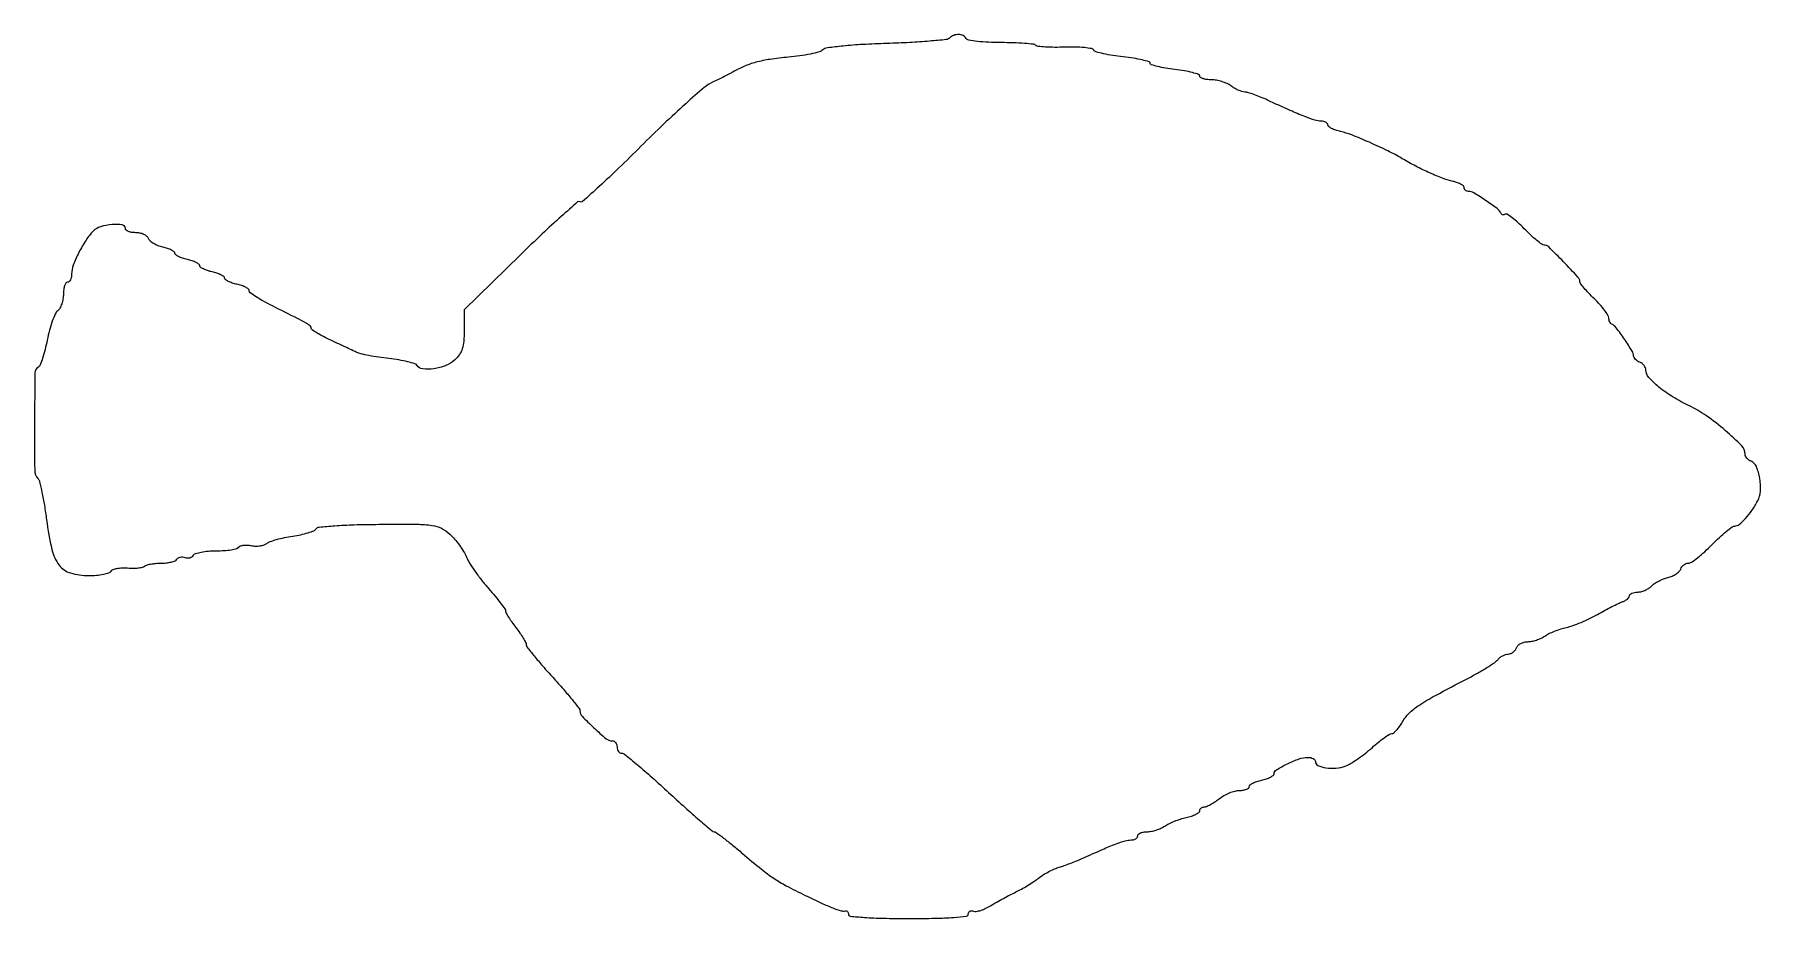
# Model space of a CAD drawing. Extents: x 0 to 418, y 0 to 214.
import ezdxf

# ---------------------------------------------------------------- set-up
doc = ezdxf.new("R2010")
doc.units = 0

msp = doc.modelspace()

# ---------------------------------------------------------------- linework, layer by layer
msp.add_lwpolyline([(221.45, 213.107424, -0.164072), (220.640898, 212.737335, -0.004237), (216.614822, 212.352586, -0.008548), (211.825193, 212.018189, -0.005683), (206.323862, 211.791169, 0.00625), (200.468688, 211.542893, 0.011263), (195.679321, 211.171443, 0.008359), (191.916147, 210.730482, 0.140759), (190.78046, 210.232761, -0.106655), (189.864269, 209.755528, -0.014838), (187.771329, 209.247699, -0.016423), (185.220388, 208.795294, -0.013262), (182.456598, 208.472808, 0.014086), (178.009769, 207.946511, 0.029018), (174.580072, 207.236998, 0.035014), (171.705136, 206.245784, 0.035131), (169, 204.864006, -0.014965), (168.199654, 204.413637, -0.004349), (166.940149, 203.767612, -0.004367), (165.508091, 203.064338, -0.004657), (164.094126, 202.401348, 0.069049), (162.095369, 201.128612, 0.006178), (157.599889, 197.207608, 0.007954), (152.348353, 192.359149, 0.006125), (146.768803, 186.908986, -0.004401), (141.373838, 181.602662, -0.007209), (136.700625, 177.214983, -0.00213), (132.622202, 173.526618, -0.332648), (132.040613, 173.4749, 0.329173), (131.457459, 173.426722, 0.002259), (127.469757, 169.908364, 0.007418), (122.894491, 165.71137, 0.004535), (117.615935, 160.631612), (104, 147.288494), (104, 142.318561, -0.02136), (103.889406, 139.730891, -0.057028), (103.524204, 137.923341, -0.072177), (102.824684, 136.502156, -0.053829), (101.685549, 135.174314, -0.095798), (99.54538, 133.82305, -0.058461), (96.644574, 133.065725, -0.061726), (93.951653, 133.024546, -0.231302), (92.560812, 133.901605, 0.18381), (92.053734, 134.290024, 0.013708), (90.342624, 134.750136, 0.017557), (88.21213, 135.18236, 0.012376), (85.792017, 135.524139, -0.008397), (83.300911, 135.855747, -0.009857), (80.952654, 136.256053, -0.0089), (78.987363, 136.667467, -0.058403), (78.040223, 137.003394, 0.00405), (77.161514, 137.427217, 0.000773), (75.557128, 138.182066, 0.000825), (73.681486, 139.057229, 0.000758), (71.75, 139.951013, -0.011247), (69.929697, 140.840168, -0.017124), (68.395313, 141.700688, -0.011868), (67.193404, 142.46954, -0.249482), (67, 142.833025, 0.223803), (66.726386, 143.41369, 0.041643), (65.731628, 144.104303, 0.014213), (63.654184, 145.22629, 0.000936), (57.56723, 148.279295, -0.011976), (55.433911, 149.408914, -0.017993), (53.635374, 150.503977, -0.013106), (52.237925, 151.47882, -0.238229), (52, 151.94984, 0.234063), (51.808481, 152.336544, 0.043569), (51.11875, 152.77284, 0.038565), (50.149067, 153.182634, 0.026643), (49, 153.5, -0.025133), (47.85084, 153.813664, -0.036749), (46.88125, 154.212426, -0.04072), (46.187362, 154.633134, -0.240576), (46, 155, 0.240576), (45.812638, 155.366866, 0.04072), (45.11875, 155.787574, 0.036749), (44.14916, 156.186336, 0.025133), (43, 156.5, -0.025133), (41.85084, 156.813664, -0.036749), (40.88125, 157.212426, -0.04072), (40.187362, 157.633134, -0.240576), (40, 158, 0.240576), (39.812638, 158.366866, 0.04072), (39.11875, 158.787574, 0.036749), (38.14916, 159.186336, 0.025133), (37, 159.5, -0.025133), (35.85084, 159.813664, -0.036749), (34.88125, 160.212426, -0.04072), (34.187362, 160.633134, -0.240576), (34, 161, 0.237425), (33.81586, 161.365925, 0.042102), (33.14329, 161.782185, 0.037627), (32.200656, 162.174994, 0.025858), (31.08354, 162.481652, -0.039397), (29.926825, 162.833084, -0.04161), (28.861594, 163.356723, -0.045377), (28.030756, 163.963452, -0.121328), (27.614925, 164.561107, 0.129428), (27.218361, 165.112111, 0.063318), (26.481371, 165.577325, 0.056445), (25.540577, 165.893101, 0.052815), (24.531385, 166, -0.037645), (23.561983, 166.073089, -0.056489), (22.743594, 166.29375, -0.074175), (22.184642, 166.616987, -0.228458), (22, 167, 0.371032), (21.249382, 167.872277, 0.057332), (18.779924, 167.959014, 0.052574), (16.021261, 167.444238, 0.124605), (14.239422, 166.382279, 0.052345), (12.478029, 164.207693, 0.027183), (10.734741, 161.176029, 0.026219), (9.388017, 158.120014, 0.090912), (9, 156.003624, -0.047938), (8.926312, 155.236815, -0.067934), (8.70625, 154.588565, -0.088111), (8.381888, 154.151721, -0.191371), (8, 154, 0.248558), (7.616078, 153.796579, 0.065557), (7.29375, 153.154718, 0.050666), (7.072838, 152.224707, 0.033004), (7, 151.122445, -0.042736), (6.898509, 149.937192, -0.039659), (6.596594, 148.755374, -0.042116), (6.153844, 147.746574, -0.095367), (5.626704, 147.105155, 0.114238), (5.02417, 146.313518, 0.019655), (4.312898, 144.552131, 0.020508), (3.631578, 142.376412, 0.017053), (3.082633, 140.01449, -0.012618), (2.564517, 137.691992, -0.0174), (1.97497, 135.638099, -0.014093), (1.388113, 133.992208, -0.163055), (0.95593, 133.472763, 0.255995), (0.127644, 132.012602, 0.002801), (0.019128, 120.175481, 0.003461), (0.058312, 108.49837, 0.183312), (0.859581, 106.45, -0.126313), (1.249, 105.709564, -0.006983), (1.821726, 103.135313, -0.010441), (2.402307, 100.016919, -0.007422), (2.927898, 96.5, 0.022217), (4.223571, 89.295139, 0.106423), (5.970536, 85.529832, 0.161008), (8.712559, 83.633446, 0.071569), (13.115297, 83, 0.020826), (14.988925, 83.078072, 0.027761), (16.675635, 83.313701, 0.027427), (18.007463, 83.652562, 0.180223), (18.541975, 84.067917, -0.165244), (19.018215, 84.460729, -0.042502), (19.990809, 84.737468, -0.038571), (21.218281, 84.879445, -0.031008), (22.547355, 84.847613, 0.021418), (23.880973, 84.790082, 0.026546), (25.121612, 84.855647, 0.026529), (26.131632, 85.017529, 0.144347), (26.61303, 85.279696, -0.128315), (27.090002, 85.559267, -0.024136), (28.083575, 85.788411, -0.02439), (29.301262, 85.947152, -0.020218), (30.60765, 86, 0.027051), (31.904516, 86.070214, 0.033603), (33.093754, 86.280921, 0.035712), (34.035138, 86.586559, 0.159301), (34.473008, 86.956326, -0.119091), (34.802061, 87.281948, -0.081683), (35.291936, 87.47766, -0.074475), (35.864172, 87.516866, -0.071657), (36.430874, 87.388152, 0.079972), (37.002791, 87.268163, 0.077466), (37.590118, 87.3315, 0.081854), (38.102326, 87.563559, 0.107533), (38.457866, 87.931826, -0.181974), (38.996579, 88.347523, -0.026707), (40.358187, 88.686224, -0.027266), (42.082173, 88.921937, -0.020344), (44, 89, 0.016521), (45.908998, 89.063095, 0.02311), (47.605089, 89.254355, 0.020666), (48.951625, 89.527073, 0.196488), (49.417116, 89.865891, -0.175065), (49.795696, 90.166195, -0.050012), (50.538139, 90.335378, -0.043794), (51.474262, 90.369632, -0.034495), (52.481879, 90.248215, 0.043067), (53.541725, 90.138875, 0.039766), (54.633918, 90.207523, 0.042199), (55.598721, 90.429975, 0.094703), (56.255746, 90.788738, -0.087324), (57.036696, 91.230128, -0.016507), (58.60325, 91.727138, -0.017182), (60.494535, 92.189663, -0.015013), (62.5, 92.545209, 0.016772), (64.462841, 92.900323, 0.02201), (66.224511, 93.362436, 0.020267), (67.62627, 93.859989, 0.155453), (68.15791, 94.298807, -0.228858), (68.880132, 94.74013, -0.006348), (72.634268, 95.063222, -0.011051), (77.375758, 95.305505, -0.005687), (83.320363, 95.410012, -0.002882), (92.612775, 95.414101, -0.033442), (96.240143, 95.151809, -0.084127), (98.471439, 94.444676, -0.067395), (100.541332, 93, -0.029914), (101.6754, 91.823541, -0.019819), (102.837184, 90.349889, -0.01997), (103.855333, 88.822798, -0.036223), (104.542445, 87.488984, 0.039052), (105.310729, 86.018069, 0.013131), (106.650145, 83.998739, 0.012973), (108.254877, 81.833815, 0.014494), (109.913566, 79.835534, -0.007484), (111.479276, 78.002182, -0.010892), (112.79961, 76.335868, -0.006672), (113.848768, 74.911763, -0.156663), (114, 74.440941, 0.128686), (114.117899, 73.990442, 0.010834), (114.734375, 72.946913, 0.013834), (115.542459, 71.721371, 0.010251), (116.5, 70.411113, -0.011642), (117.457433, 69.093324, -0.01528), (118.265625, 67.844782, -0.012769), (118.87401, 66.778229, -0.12384), (119, 66.27735, 0.168406), (119.191676, 65.724403, 0.004076), (120.909375, 63.580684, 0.008442), (123.00904, 61.090657, 0.005586), (125.5, 58.299382, -0.005823), (127.990904, 55.505507, -0.008764), (130.090625, 53.00736, -0.004375), (131.802124, 50.858935, -0.167524), (132, 50.28492, 0.193008), (132.531392, 48.959594, 0.014182), (135.372222, 46.150501, 0.014805), (138.363862, 43.517032, 0.174799), (139.797607, 43, -0.12396), (140.256178, 42.884537, -0.100779), (140.646797, 42.559375, -0.090665), (140.90928, 42.072999, -0.078673), (141, 41.5, 0.072202), (141.083207, 40.926794, 0.087177), (141.325426, 40.440625, 0.100442), (141.685369, 40.115611, 0.134359), (142.107833, 40, -0.172341), (142.82961, 39.743602, -0.003379), (145.903813, 37.209375, -0.007682), (149.462742, 34.140857, -0.005027), (153.474635, 30.5, 0.003315), (157.45971, 26.858517, 0.005218), (160.934327, 23.790625, 0.001593), (163.97243, 21.180926, 0.178486), (164.463119, 21, -0.160243), (164.93857, 20.843609, -0.004007), (166.785984, 19.457812, -0.008219), (168.93528, 17.761887, -0.005461), (171.346317, 15.75, 0.005877), (175.951862, 11.913406, 0.023209), (178.917966, 9.721566, 0.025814), (181.919973, 7.928704, 0.008533), (186.5, 5.60398, 0.005189), (190.490114, 3.714533, 0.015892), (193.246222, 2.548969, 0.020022), (195.201481, 1.883014, 0.124851), (196.25, 1.841241, -0.137123), (196.535508, 1.822959, -0.127225), (196.779687, 1.659615, -0.106834), (196.943601, 1.370162, -0.075745), (197, 1, 0.386182), (197.403813, 0.555145, 0.006948), (200.875, 0.267241, 0.012022), (205.428351, 0.063055, 0.005192), (211.5, 0, 0.004603), (218.068454, 0.060468, 0.014447), (222.475351, 0.269086, 0.012221), (225.533238, 0.577865, 0.378036), (226, 1.106989, -0.126311), (226.098804, 1.491861, -0.148789), (226.367188, 1.753569, -0.127322), (226.7725, 1.845956, -0.081103), (227.25, 1.753617, 0.13476), (227.927191, 1.695938, 0.033572), (229.014062, 1.973528, 0.031869), (230.259761, 2.472366, 0.02733), (231.5, 3.148714, -0.008641), (232.866247, 3.961419, -0.005326), (234.5, 4.87246, -0.00534), (236.134824, 5.738914, -0.009529), (237.5, 6.411246, 0.017045), (238.830226, 7.091394, 0.010429), (240.353125, 7.978767, 0.01045), (241.826258, 8.921645, 0.018251), (243, 9.771599, -0.025703), (244.139649, 10.571256, -0.017904), (245.5, 11.358555, -0.018109), (246.863025, 12.021394, -0.035289), (248, 12.431101, 0.014067), (249.171247, 12.79784, 0.006836), (250.646875, 13.328561, 0.006774), (252.168957, 13.923254, 0.00971), (253.5, 14.494566, -0.003415), (258.509834, 16.719992, -0.012326), (261.744583, 18.036621, -0.01796), (263.980772, 18.792545, -0.072644), (265.401129, 19, 0.060659), (266.012543, 19.074449, 0.07931), (266.530332, 19.29375, 0.0973), (266.877006, 19.618598, 0.157252), (267, 20, -0.211642), (267.169463, 20.38242, -0.080877), (267.669014, 20.70625, -0.061557), (268.405547, 20.926664, -0.041979), (269.277494, 21, 0.048753), (270.293042, 21.099259, 0.029371), (271.465397, 21.403091, 0.029228), (272.606164, 21.846537, 0.044687), (273.527494, 22.372226, -0.03921), (274.513089, 22.94896, -0.018034), (275.875264, 23.549109, -0.017734), (277.361234, 24.080552, -0.023437), (278.75, 24.451681, 0.025417), (279.994909, 24.789649, 0.037121), (281.045313, 25.221572, 0.041316), (281.796107, 25.678708, 0.239766), (282, 26.079455, -0.117906), (282.083965, 26.430573, -0.1006), (282.320855, 26.72959, -0.092619), (282.675117, 26.930352, -0.082906), (283.092271, 27, 0.104532), (283.671437, 27.122421, 0.021604), (284.610572, 27.5875, 0.021832), (285.673581, 28.234382, 0.019049), (286.727129, 29, -0.039007), (287.874192, 29.765602, -0.030908), (289.217592, 30.4125, -0.031815), (290.546475, 30.857844, -0.06503), (291.634859, 31, 0.037074), (292.540628, 31.067253, 0.055795), (293.30524, 31.27041, 0.073196), (293.828039, 31.567877, 0.230812), (294, 31.920545, -0.230346), (294.193748, 32.31879, -0.04518), (294.88125, 32.764234, -0.039605), (295.850988, 33.180468, -0.027524), (297, 33.5, 0.02532), (298.149148, 33.814122, 0.036977), (299.11875, 34.214251, 0.041079), (299.812099, 34.636885, 0.239759), (300, 35.006213, -0.262959), (300.550776, 35.981064, -0.021698), (303.207902, 37.428717, -0.028076), (306.079507, 38.640549, -0.08601), (308.153638, 39, -0.051158), (308.860117, 38.927527, -0.071097), (309.457631, 38.711847, -0.091164), (309.859325, 38.393479, -0.181655), (310, 38.019052, 0.290811), (310.620602, 37.042273, 0.071457), (312.526888, 36.460721, 0.060208), (314.966487, 36.379792, 0.069163), (317.236756, 36.899915, 0.044182), (318.517604, 37.521209, 0.015696), (320.231375, 38.622884, 0.015435), (322.046941, 39.956624, 0.017568), (323.697723, 41.345876, -0.012228), (325.225894, 42.660068, -0.016567), (326.672425, 43.76584, -0.013534), (327.912185, 44.600382, -0.147678), (328.485001, 44.760254, 0.181365), (328.964404, 44.928632, 0.034392), (329.643914, 45.581429, 0.032734), (330.37107, 46.496917, 0.024931), (331.047047, 47.584884, -0.074287), (332.627201, 49.644597, -0.045082), (335.023592, 51.574514, -0.023591), (339.032639, 53.981552, -0.004247), (346.735603, 58.041336, 0.009076), (349.206421, 59.374208, 0.010974), (351.473445, 60.717167, 0.009689), (353.325923, 61.92063, 0.070759), (354.108048, 62.63019, -0.053377), (354.647079, 63.154357, -0.042808), (355.324818, 63.597618, -0.044295), (356.031504, 63.900663, -0.079309), (356.65383, 64, 0.095347), (357.235467, 64.111932, 0.066847), (357.817977, 64.440625, 0.064538), (358.313021, 64.926573, 0.074982), (358.638374, 65.5, -0.110427), (359.019538, 66.073774, -0.066227), (359.68248, 66.559375, -0.061319), (360.511662, 66.88812, -0.06383), (361.384483, 67, 0.050653), (362.358786, 67.098957, 0.029359), (363.496825, 67.403091, 0.02909), (364.613738, 67.846621, 0.042938), (365.527494, 68.372226, -0.039107), (366.512317, 68.948779, -0.018048), (367.871731, 69.548333, -0.01775), (369.353817, 70.07893, -0.023513), (370.737973, 70.44904, 0.031868), (372.278408, 70.888624, 0.013627), (374.276762, 71.661281, 0.013419), (376.369094, 72.603274, 0.017203), (378.237973, 73.586398, -0.00621), (379.998046, 74.562271, -0.006425), (381.762092, 75.482862, -0.006225), (383.309113, 76.241036, -0.027341), (384.25, 76.626215, 0.042137), (384.919623, 76.923742, 0.050823), (385.485937, 77.314432, 0.058874), (385.875444, 77.734452, 0.158844), (386, 78.116631, -0.204918), (386.144444, 78.454275, -0.083391), (386.566518, 78.74051, -0.063639), (387.190297, 78.93512, -0.043856), (387.928571, 79, 0.062354), (388.773008, 79.10572, 0.039119), (389.716747, 79.426122, 0.038811), (390.611054, 79.895209, 0.056244), (391.307772, 80.450629, -0.050493), (392.045603, 81.052794, -0.025498), (393.080884, 81.663024, -0.025033), (394.224866, 82.189858, -0.033916), (395.306843, 82.540877, 0.042654), (396.321886, 82.889872, 0.042347), (397.265591, 83.406722, 0.045721), (398.008358, 84.003794, 0.109415), (398.396258, 84.590247, -0.074929), (398.701961, 85.129175, -0.064526), (399.167003, 85.585885, -0.066848), (399.714144, 85.894804, -0.09541), (400.260407, 86, 0.151421), (401.005387, 86.230905, 0.015953), (402.492223, 87.321875, 0.018583), (404.211966, 88.776542, 0.013882), (406, 90.5, -0.011251), (407.769649, 92.223787, -0.015698), (409.433274, 93.678125, -0.012048), (410.862112, 94.793679, -0.16107), (411.485967, 95, 0.174017), (412.562589, 95.386403, 0.034843), (414.066214, 96.812171, 0.033791), (415.634166, 98.772051, 0.028959), (417.014017, 101.026192, 0.109199), (417.684538, 103.413073, 0.054503), (417.518809, 106.56248, 0.055278), (416.728782, 109.395913, 0.20845), (415.444827, 110.659545, -0.065926), (414.892424, 110.959941, -0.062046), (414.424418, 111.399149, -0.066491), (414.107336, 111.904443, -0.107315), (414, 112.398781, 0.198533), (413.175558, 114.393271, 0.018498), (409.198472, 118.0973, 0.024579), (404.617713, 121.679866, 0.044356), (400.5, 124.07, -0.028164), (396.542743, 126.198985, -0.034792), (393.134139, 128.629581, -0.036522), (390.669427, 130.981649, -0.186045), (390, 132.718476, 0.09938), (389.888202, 133.275395, 0.066851), (389.559375, 133.836967, 0.063762), (389.073445, 134.317886, 0.071737), (388.5, 134.638374, -0.050452), (387.926251, 134.927819, -0.055151), (387.440625, 135.319111, -0.062288), (387.109177, 135.747983, -0.134182), (387, 136.147481, 0.140169), (386.655888, 137.350851, 0.010557), (384.781074, 140.223933, 0.011059), (382.789987, 143.004726, 0.127957), (381.75, 143.833333, -0.11511), (381.46286, 144.050459, -0.06119), (381.220312, 144.427272, -0.055985), (381.05578, 144.895614, -0.056557), (381, 145.387167, 0.143444), (380.805292, 146.051894, 0.0198), (379.971875, 147.245643, 0.021372), (378.84024, 148.6117, 0.016618), (377.5, 150, -0.009331), (376.159064, 151.349116, -0.013442), (375.028125, 152.595655, -0.009143), (374.142694, 153.664879, -0.169948), (374, 154.07257, 0.188736), (373.541188, 155.244758, 0.006304), (370.044843, 158.932402, 0.006159), (366.451292, 162.538163, 0.196153), (365.319351, 163, -0.162724), (364.784692, 163.178737, -0.011637), (363.538746, 164.162834, -0.015399), (362.087686, 165.442157, -0.010981), (360.540442, 166.958583, 0.014621), (359.004586, 168.442089, 0.022777), (357.589541, 169.617794, 0.018905), (356.401635, 170.447913, 0.289097), (355.922905, 170.452353, -0.094408), (355.610272, 170.332775, -0.110162), (355.293218, 170.346221, -0.114698), (355.021357, 170.491304, -0.10911), (354.83541, 170.743769, 0.128492), (353.973039, 171.825494, 0.012223), (351.193328, 173.800421, 0.01184), (348.316426, 175.642804, 0.137334), (347.040493, 176, -0.087218), (346.643198, 176.069833, -0.094358), (346.305645, 176.27041, -0.100157), (346.079854, 176.56938, -0.112266), (346, 176.920545, 0.228674), (345.808063, 177.318272, 0.045901), (345.13134, 177.761469, 0.040073), (344.175432, 178.174647, 0.027926), (343.04286, 178.490586, -0.037238), (340.737817, 179.180062, -0.014504), (337.664447, 180.458118, -0.013842), (334.294038, 182.089465, -0.013614), (331, 183.913427, 0.019085), (327.492422, 185.805798, 0.010383), (323.054048, 187.872699, 0.009587), (318.772677, 189.662113, 0.040149), (316.105539, 190.47682, -0.026583), (314.916044, 190.805198, -0.038494), (313.912252, 191.228956, -0.043458), (313.198095, 191.679959, -0.234318), (313, 192.079455, 0.169434), (312.87747, 192.430661, 0.094541), (312.530332, 192.72959, 0.075168), (312.012737, 192.931742, 0.055629), (311.401129, 193, -0.07596), (309.888282, 193.231165, -0.01744), (307.443573, 194.09082, -0.012108), (303.896439, 195.578936, -0.003334), (298.390469, 198.091484, 0.011173), (296.715159, 198.824469, 0.012733), (295.079662, 199.448716, 0.01195), (293.670827, 199.908181, 0.067223), (292.890469, 200.031803, -0.07255), (292.222109, 200.144959, -0.027629), (291.338243, 200.485547, -0.026662), (290.404175, 200.967519, -0.029481), (289.55887, 201.531803, 0.055589), (288.612345, 202.09468, 0.031424), (287.362842, 202.568717, 0.030992), (286.026424, 202.892668, 0.043991), (284.80887, 203, -0.030437), (283.732769, 203.065567, -0.047273), (282.825106, 203.264908, -0.060149), (282.193959, 203.554989, -0.260628), (282, 203.901813, 0.319793), (281.724101, 204.289069, 0.018106), (280.2375, 204.743278, 0.02228), (278.299889, 205.167963, 0.013918), (276, 205.5, -0.012686), (273.700008, 205.826267, -0.020405), (271.7625, 206.233341, -0.015455), (270.259045, 206.663713, -0.326151), (270, 207.018593, 0.33353), (269.734256, 207.372657, 0.013468), (268.086541, 207.804199, 0.018929), (265.983195, 208.211685, 0.011706), (263.486098, 208.538392, -0.012501), (260.948105, 208.874551, -0.017751), (258.713669, 209.309335, -0.013905), (256.919679, 209.777919, -0.185568), (256.386714, 210.1833, 0.215327), (255.850533, 210.544672, 0.01671), (254.093054, 210.784189, 0.020469), (251.895398, 210.918634, 0.014102), (249.400675, 210.898589, -0.010036), (246.900071, 210.858159, -0.014382), (244.684431, 210.930561, -0.010161), (242.867393, 211.079437, -0.172513), (242.333392, 211.333275, 0.171069), (241.779873, 211.598297, 0.007215), (239.578812, 211.804149, 0.011714), (236.919546, 211.95161, 0.007992), (233.89235, 212, -0.012004), (230.868744, 212.0726, -0.017648), (228.220192, 212.29375, -0.013105), (226.084422, 212.605202, -0.214765), (225.5, 213, 0.139032), (224.742557, 213.692904, 0.109969), (223.661136, 213.963946, 0.100039), (222.479517, 213.757588, 0.095774)], format="xyb", close=True)

doc.saveas('drawing.dxf')
